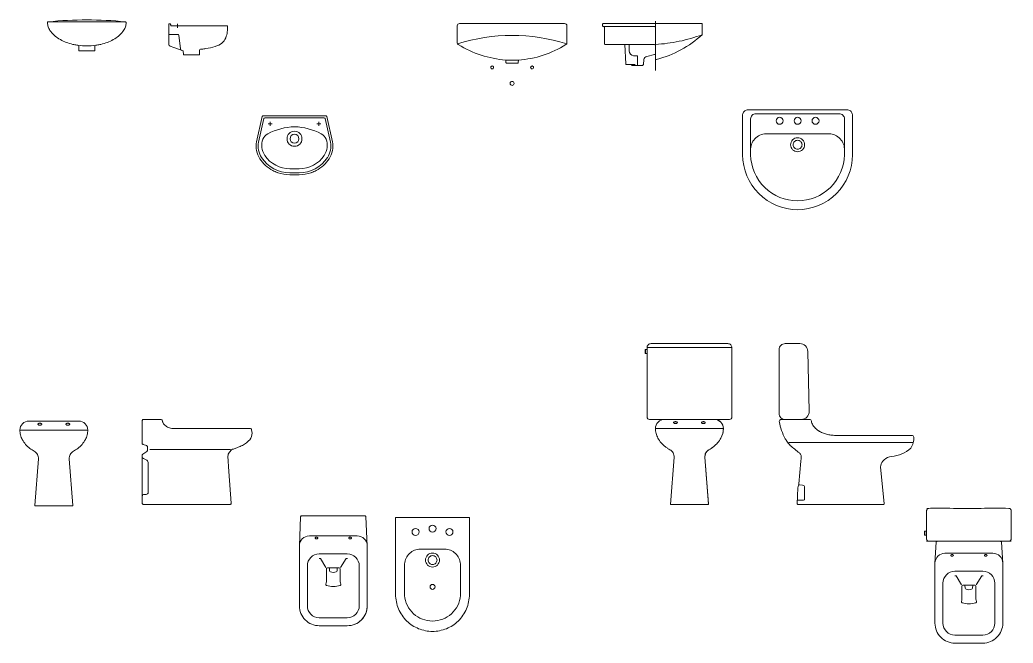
# Model space of a CAD drawing. Header units: centimetres. Extents: x -2385 to -1239, y 2078 to 3034.
# Drawn here: x -2380.3 to -2231.1, y 2425.2 to 2518.8 of the extents above; entities that cross this region are included whole.
import ezdxf

# ---------------------------------------------------------------- set-up
doc = ezdxf.new("R2010")
doc.units = ezdxf.units.CM
doc.header["$LTSCALE"] = 2.54
doc.layers.get('0').update_dxf_attribs({"lineweight": 18})

# ---------------------------------------------------------------- blocks, each defined once
blk = doc.blocks.new('B60S')
at = {"flags": 128}
for points in [[(-0.185, -0.475), (-0.185, -0.4751, 0.097106), (-0.1701, -0.547, 0.096583), (-0.129, -0.608, 0.096636), (-0.0695, -0.6464, 0.095626), (-0.0001, -0.66), (0, -0.66), (0.0001, -0.66, 0.095626), (0.0695, -0.6464, 0.096605), (0.129, -0.608, 0.096545), (0.1701, -0.547, 0.097106), (0.185, -0.4751), (0.185, -0.475), (0.185, -0.09), (0, -0.09), (-0.185, -0.09)], [(-0.1025, -0.162, -0.414214), (-0.085, -0.1445, -0.414214), (-0.0675, -0.162, -0.414214), (-0.085, -0.1795, -0.414214)], [(0, -0.1625, 0.414214), (0.0175, -0.145, 0.414214), (0, -0.1275, 0.414214), (-0.0175, -0.145, 0.414214), (0, -0.1625)], [(0.0675, -0.162, -0.414214), (0.085, -0.1445, -0.414214), (0.1025, -0.162, -0.414214), (0.085, -0.1795, -0.414214)], [(-0.14, -0.48, 0.187784), (-0.0949, -0.5712, 0.187896), (0, -0.608, 0.188049), (0.0949, -0.5712, 0.187922), (0.14, -0.48), (0.14, -0.329, 0.184267), (0.12, -0.275), (0.12, -0.275, 0.183514), (0.069, -0.248), (0, -0.248), (-0.069, -0.248, 0.183514), (-0.12, -0.275), (-0.12, -0.275, 0.184101), (-0.14, -0.329)], [(0, -0.338, 0.414214), (0.035, -0.303, 0.414214), (0, -0.268, 0.414214), (-0.035, -0.303, 0.414214), (0, -0.338)], [(0, -0.2805, 0.414214), (-0.0225, -0.303, 0.414214), (0, -0.3255, 0.414214), (0.0225, -0.303, 0.414214), (0, -0.2805)], [(0, -0.4245, 0.414214), (-0.0125, -0.437, 0.414214), (0, -0.4495, 0.414214), (0.0125, -0.437, 0.414214), (0, -0.4245)]]:
    blk.add_lwpolyline(points, format="xyb", close=True, dxfattribs=at)
blk = doc.blocks.new('CALVF')
blk.add_line((-0.1934, 0.85), (0.1937, 0.85))
at = {"flags": 128}
blk.add_lwpolyline([(-0.0792, 0.7399, -0.03746), (-0.1105, 0.7503, -0.037443), (-0.1398, 0.7653, -0.053242), (-0.1644, 0.7841, -0.053231), (-0.1845, 0.8077, -0.066881), (-0.1935, 0.8256, -0.066852), (-0.1974, 0.8452, -0.196399), (-0.1962, 0.8488, -0.196349), (-0.1928, 0.8505, -0.024697), (0, 0.86, -0.024697), (0.1928, 0.8505, -0.196346), (0.1962, 0.8488, -0.196382), (0.1974, 0.8452, -0.066858), (0.1935, 0.8256, -0.066873), (0.1845, 0.8077, -0.053232), (0.1644, 0.7841, -0.053242), (0.1398, 0.7653, -0.037442), (0.1105, 0.7503, -0.03746), (0.0792, 0.7399), (0.0695, 0.7375, -0.030871), (0.0499, 0.7338), (0.0444, 0.7331, 0.378581), (0.04, 0.7281), (0.04, 0.707, -0.414214), (0.038, 0.705), (-0.038, 0.705, -0.414214), (-0.04, 0.707), (-0.04, 0.7281, 0.378581), (-0.0444, 0.7331), (-0.0499, 0.7338, -0.030871), (-0.0695, 0.7375), (-0.0792, 0.7399)], format="xyb", close=True, dxfattribs=at)
blk.add_arc((-0.0001, 1.0541), 0.324, 262.149, 277.8945)
blk = doc.blocks.new('CALVL')
for p, q in [((0.055, 0.84), (0.055, 0.86)), ((0.01, 0.8075), (0.0564, 0.8075)), ((0.0693, 0.7356), (0.0614, 0.8031))]:
    blk.add_line(p, q)
at = {"flags": 128}
blk.add_lwpolyline([(0.01, 0.856, -0.199039), (0.0112, 0.8588, -0.199007), (0.014, 0.86), (0.016, 0.86, -0.199039), (0.0188, 0.8588, -0.199007), (0.02, 0.856), (0.02, 0.855, 0.199007), (0.0215, 0.8515, 0.198995), (0.025, 0.85), (0.122, 0.85), (0.3031, 0.85, -0.399372), (0.3051, 0.8481), (0.3053, 0.8443, -0.037573), (0.305, 0.8329), (0.3044, 0.8272, -0.048996), (0.2986, 0.798, -0.116863), (0.2818, 0.7692, -0.116861), (0.2538, 0.751, -0.033579), (0.2072, 0.7383), (0.1968, 0.7361, -0.029685), (0.1756, 0.7332), (0.1696, 0.7327, 0.390819), (0.165, 0.7277), (0.165, 0.707, -0.414214), (0.163, 0.705), (0.122, 0.705), (0.0867, 0.705, -0.369605), (0.0847, 0.7067), (0.0818, 0.7253), (0.0362, 0.741), (0.0167, 0.7477, -0.320145), (0.01, 0.7571), (0.01, 0.85), (0.01, 0.856)], format="xyb", close=True, dxfattribs=at)
for centre, radius, start, end in [((0.0564, 0.8025), 0.00504, 6.8428, 90), ((0.0792, 0.7368), 0.00997, 186.9112, 251.198)]:
    blk.add_arc(centre, radius, start, end)
blk = doc.blocks.new('CALVS')
for p, q in [((-0.1534, -0.0239), (-0.1806, -0.1425)), ((0, -0.02), (-0.1485, -0.02)), ((0, -0.02), (-0.1485, -0.02)), ((-0.1225, -0.0407), (-0.1225, -0.0607)), ((0, -0.02), (0.1485, -0.02)), ((0, -0.02), (0.1485, -0.02)), ((0.1225, -0.0407), (0.1225, -0.0607)), ((0.1534, -0.0239), (0.1806, -0.1425)), ((-0.1125, -0.0507), (-0.1325, -0.0507)), ((0.1125, -0.0507), (0.1325, -0.0507)), ((0, -0.275), (-0.0225, -0.275)), ((0, -0.295), (-0.0225, -0.295)), ((0, -0.275), (0.0225, -0.275)), ((0, -0.295), (0.0225, -0.295))]:
    blk.add_line(p, q)
at = {"flags": 128}
for points in [[(0, -0.304999), (-0.023049, -0.304999), (-0.022548, -0.304997, -0.08492401), (-0.082818, -0.295062), (-0.082825, -0.29506, -0.00381545), (-0.085442, -0.294132), (-0.085459, -0.294126, -0.03465713), (-0.108385, -0.283953, -0.12387352), (-0.174042, -0.224793, -0.08982901), (-0.189832, -0.183969, -0.08983504), (-0.1903, -0.1402), (-0.1614, -0.0139, -0.17044964), (-0.159638, -0.011079, -0.17033998), (-0.1565, -0.009978), (0, -0.009978), (0.1565, -0.009978, -0.17031286), (0.159638, -0.011079, -0.17039676), (0.1614, -0.0139), (0.1903, -0.1402, -0.08983597), (0.189832, -0.183969, -0.08982951), (0.174042, -0.224793, -0.1238741), (0.108385, -0.283953, -0.03465707), (0.085459, -0.294126), (0.085442, -0.294132, -0.00381569), (0.082825, -0.29506), (0.082818, -0.295062, -0.08492314), (0.022548, -0.304997), (0.023049, -0.304999)], [(-0.0375, -0.125, -0.41421356), (0, -0.0875, -0.41421356), (0.0375, -0.125, -0.41421356), (0, -0.1625, -0.41421356)], [(-0.0225, -0.125, -0.41421356), (0, -0.1025, -0.41421356), (0.0225, -0.125, -0.41421356), (0, -0.1475, -0.41421356)]]:
    blk.add_lwpolyline(points, format="xyb", close=True, dxfattribs=at)
for centre, radius, start, end in [((-0.1485, -0.025), 0.005, 90, 167.350752), ((0.1485, -0.025), 0.005022, 12.652557, 90), ((0.0085, -0.374), 0.309117, 91.5757, 117.509993), ((-0.0085, -0.374), 0.309156, 62.490052, 88.424314), ((-0.0692, -0.1608), 0.112795, 170.353958, 211.364812), ((-0.0723, -0.1585), 0.091434, 159.78133, 212.855638), ((-0.1112, -0.1442), 0.05005, 117.48662, 159.791678), ((0.1112, -0.1442), 0.049989, 20.247502, 62.460536), ((0.0723, -0.1585), 0.091424, 327.144278, 20.218861), ((0.0692, -0.1608), 0.112832, 328.592099, 9.645889), ((-0.0236, -0.1239), 0.171098, 213.847958, 270.334873), ((-0.0236, -0.1239), 0.151129, 213.858306, 270.341209), ((0.0236, -0.1239), 0.171103, 269.665137, 326.151954), ((0.0236, -0.1239), 0.151103, 269.658732, 326.1731)]:
    blk.add_arc(centre, radius, start, end)
blk = doc.blocks.new('L62F')
at = {"flags": 128}
for points in [[(0.275, -0.0955), (0.275, -0.012), (0.275, -0.0119, 0.198912), (0.2715, -0.0035, 0.198912), (0.2631, 0), (0.263, 0), (-0.263, 0), (-0.2631, 0, 0.198912), (-0.2715, -0.0035, 0.198912), (-0.275, -0.0119), (-0.275, -0.012), (-0.275, -0.0955, 0.127458), (-0.2735, -0.1011), (-0.2735, -0.1012, 0.121752), (-0.2694, -0.1056), (-0.2694, -0.1056, 0.05952), (-0.1553, -0.1584), (-0.1552, -0.1584, 0.058983), (-0.0319, -0.183), (-0.0307, -0.1958, 0.175452), (-0.0298, -0.1977), (-0.0298, -0.1977), (-0.0297, -0.1978, 0.183686), (-0.0278, -0.1985), (0.0277, -0.1985, 0.183686), (0.0298, -0.1977), (0.0298, -0.1977), (0.0298, -0.1977, 0.175452), (0.0307, -0.1958), (0.0319, -0.183, 0.063255), (0.1555, -0.1593), (0.1556, -0.1593, 0.062793), (0.2694, -0.1056), (0.2694, -0.1056, 0.121752), (0.2735, -0.1012), (0.2735, -0.1011, 0.127458), (0.275, -0.0955, 0.127458)], [(-0.0319, -0.183, 0.015704), (-0.0001, -0.184), (0, -0.184, 0.015606), (0.0318, -0.183), (0.0319, -0.183)]]:
    blk.add_lwpolyline(points, format="xyb", dxfattribs=at)
for points in [[(-0.1073, -0.22, -0.414214), (-0.1001, -0.2127, -0.414214), (-0.0928, -0.22, -0.414214), (-0.1001, -0.2272, -0.414214)], [(0.0927, -0.22, -0.414214), (0.0999, -0.2127, -0.414214), (0.1072, -0.22, -0.414214), (0.0999, -0.2272, -0.414214)], [(-0.01, -0.3, -0.414214), (0, -0.29, -0.414214), (0.01, -0.3, -0.414214), (0, -0.31, -0.414214)]]:
    blk.add_lwpolyline(points, format="xyb", close=True, dxfattribs=at)
blk.add_arc((0, -0.9813), 0.9213, 72.7372, 107.2628)
blk = doc.blocks.new('L62L')
for p, q in [((0.2648, -0.019), (0.2648, 0.011)), ((0.1118, -0.105), (0.2608, -0.105)), ((0.1328, -0.137), (0.1328, -0.105)), ((0.175, -0.162), (0.155, -0.162)), ((0.175, -0.162), (0.175, -0.21)), ((0.2648, -0.1756), (0.2648, -0.2356)), ((0.1428, -0.206), (0.1628, -0.206))]:
    blk.add_line(p, q)
at = {"flags": 128}
blk.add_lwpolyline([(0.4998, -0.056), (0.4998, -0.005, 0.198912), (0.4983, -0.0014), (0.4983, -0.0014, 0.198912), (0.4949, 0), (0.4948, 0), (0.0048, 0), (0.0047, 0, 0.198912), (0.0013, -0.0014), (0.0013, -0.0014, 0.198912), (-0.0002, -0.005), (-0.0002, -0.01), (-0.0002, -0.01, 0.207886), (0.0013, -0.0135, 0.207886), (0.0048, -0.015), (0.0048, -0.015), (0.0049, -0.015, -0.198912), (0.0083, -0.0164), (0.0083, -0.0164, -0.198912), (0.0098, -0.02), (0.0098, -0.102), (0.0098, -0.102, 0.084783), (0.0109, -0.1038, 0.109592), (0.0128, -0.105), (0.0128, -0.105), (0.1118, -0.105), (0.1168, -0.202, 0.198912), (0.1179, -0.2047), (0.118, -0.2048), (0.118, -0.2048, 0.171535), (0.1208, -0.206), (0.1428, -0.206, -0.148069), (0.1454, -0.2074), (0.1454, -0.2074), (0.1454, -0.2074, -0.148069), (0.1468, -0.21), (0.2008, -0.21, 0.148069), (0.2034, -0.2086), (0.2034, -0.2086), (0.2034, -0.2086, 0.148069), (0.2048, -0.206), (0.207, -0.1811, -0.162278), (0.2118, -0.1709, -0.151399), (0.2215, -0.1653), (0.2216, -0.1653), (0.2604, -0.1557), (0.2604, -0.1557, -0.259638), (0.2629, -0.1551, -0.268591), (0.2648, -0.157), (0.2648, -0.1756, 0.229535), (0.2667, -0.1795), (0.2667, -0.1795), (0.2667, -0.1795, 0.225846), (0.2711, -0.1804, 0.057713), (0.3927, -0.1315, 0.057916), (0.4997, -0.0561), (0.4998, -0.056)], format="xyb", close=True, dxfattribs=at)
for points in [[(0.2648, -0.157), (0.2648, -0.019), (0.2648, -0.0189, 0.166782), (0.2635, -0.0163), (0.2635, -0.0163, 0.193987), (0.2608, -0.015), (0.0068, -0.015)], [(0.2648, -0.1049, 0.037211), (0.384, -0.0892), (0.3841, -0.0892, 0.037141), (0.4998, -0.056, 0.037141)]]:
    blk.add_lwpolyline(points, format="xyb", dxfattribs=at)
for centre, radius, start, end in [((0.1595, -0.1356), 0.0267, 183.0015, 260.3255), ((0.2606, -0.1092), 0.0042, 2.7263, 87.2737)]:
    blk.add_arc(centre, radius, start, end)
blk = doc.blocks.new('L62S')
at = {"flags": 128}
for points in [[(0.275, -0.2264), (0.275, -0.0238), (0.275, -0.0238, 0.159466), (0.2677, -0.0082, 0.161559), (0.2526, 0), (0.2525, 0), (0, 0), (-0.2525, 0), (-0.2526, 0, 0.161559), (-0.2677, -0.0082, 0.159466), (-0.275, -0.0238), (-0.275, -0.0238), (-0.275, -0.2264)], [(-0.235, -0.195), (-0.235, -0.045, -0.20408), (-0.2274, -0.0271), (-0.2273, -0.027), (-0.2272, -0.027, -0.203556), (-0.209, -0.02), (0, -0.02), (0.209, -0.02, -0.203556), (0.2272, -0.027), (0.2273, -0.027), (0.2274, -0.0271, -0.20408), (0.235, -0.045), (0.235, -0.195)], [(0, -0.456, 0.195837), (0.1645, -0.3884, 0.195519), (0.235, -0.225), (0.235, -0.195), (0.235, -0.1949, 0.202456), (0.2084, -0.1395), (0.2084, -0.1395, 0.202669), (0.15, -0.12), (0, -0.12), (-0.15, -0.12, 0.202669), (-0.2084, -0.1395), (-0.2084, -0.1395, 0.202456), (-0.235, -0.1949), (-0.235, -0.195), (-0.235, -0.225, 0.195963), (-0.1646, -0.3884, 0.195885), (0, -0.456, 0.195885)], [(-0.275, -0.225, 0.199488), (-0.1947, -0.4197, 0.199382), (0, -0.5, 0.199488), (0.1947, -0.4197, 0.199382), (0.275, -0.225, 0.199382)]]:
    blk.add_lwpolyline(points, format="xyb", dxfattribs=at)
for points in [[(-0.1075, -0.055, -0.414214), (-0.09, -0.0375, -0.414214), (-0.0725, -0.055, -0.414214), (-0.09, -0.0725, -0.414214)], [(0, -0.0375, 0.414214), (-0.0175, -0.055, 0.414214), (0, -0.0725, 0.414214), (0.0175, -0.055, 0.414214), (0, -0.0375)], [(0.0725, -0.055, -0.414214), (0.09, -0.0375, -0.414214), (0.1075, -0.055, -0.414214), (0.09, -0.0725, -0.414214)], [(0, -0.14, 0.414214), (-0.035, -0.175, 0.414214), (0, -0.21, 0.414214), (0.035, -0.175, 0.414214), (0, -0.14)], [(0, -0.1525, 0.414214), (-0.0225, -0.175, 0.414214), (0, -0.1975, 0.414214), (0.0225, -0.175, 0.414214), (0, -0.1525)]]:
    blk.add_lwpolyline(points, format="xyb", close=True, dxfattribs=at)
blk = doc.blocks.new('TIVBVF')
for q in [(-0.17, 0.38), (0.17, 0.38)]:
    blk.add_line((0, 0.38), q)
at = {"flags": 128}
for points in [[(-0.0929, 0, -0.205548), (-0.0943, 0.0007, -0.20567), (-0.0948, 0.0022), (-0.0773, 0.2355, 0.144144), (-0.082, 0.2576, 0.144154), (-0.098, 0.2736, -0.018967), (-0.1093, 0.2804, -0.018952), (-0.1202, 0.288, -0.052778), (-0.1413, 0.3081, -0.052769), (-0.1579, 0.3321, -0.062136), (-0.1669, 0.3553, -0.062155), (-0.17, 0.38, -0.198916), (-0.1568, 0.4118, -0.198909), (-0.125, 0.425), (0, 0.425), (0.125, 0.425, -0.198916), (0.1568, 0.4118, -0.198909), (0.17, 0.38, -0.062157), (0.1669, 0.3553, -0.062138), (0.1579, 0.3321, -0.052772), (0.1413, 0.3081, -0.052779), (0.1202, 0.288, -0.018954), (0.1093, 0.2804, -0.018963), (0.098, 0.2736, 0.144161), (0.082, 0.2576, 0.144138), (0.0773, 0.2355), (0.0948, 0.0022, -0.205698), (0.0943, 0.0007, -0.205607), (0.0929, 0), (0, 0)], [(-0.0605, 0.4093, -0.061321), (-0.0606, 0.4085), (-0.0606, 0.4085), (-0.0606, 0.4084, -0.10157), (-0.0611, 0.4077, -0.09902), (-0.0621, 0.4067, -0.038918), (-0.0632, 0.406), (-0.0633, 0.4059), (-0.0647, 0.4053, -0.00833), (-0.0661, 0.4049), (-0.0662, 0.4049, -0.029759), (-0.068, 0.4046), (-0.0681, 0.4046, -0.027671), (-0.0699, 0.4045), (-0.07, 0.4045), (-0.0701, 0.4045, -0.027671), (-0.0719, 0.4046, -0.024437), (-0.0739, 0.4049), (-0.0739, 0.4049), (-0.0753, 0.4053), (-0.0767, 0.4059), (-0.0768, 0.406, -0.038918), (-0.0779, 0.4067, -0.09902), (-0.0789, 0.4077, -0.10157), (-0.0794, 0.4084), (-0.0794, 0.4085), (-0.0794, 0.4085, -0.061321), (-0.0795, 0.4093), (-0.0795, 0.4094, -0.061321), (-0.0794, 0.4102, -0.044994), (-0.0789, 0.411), (-0.0789, 0.411, -0.050372), (-0.078, 0.4119), (-0.0779, 0.412, -0.067565), (-0.0768, 0.4127), (-0.0767, 0.4127), (-0.0766, 0.4127, -0.060284), (-0.0753, 0.4133), (-0.0752, 0.4133, -0.065844), (-0.0739, 0.4137), (-0.0739, 0.4137, -0.024437), (-0.0719, 0.414, -0.027671), (-0.0701, 0.4141), (-0.07, 0.4141), (-0.0699, 0.4141, -0.027671), (-0.0681, 0.414), (-0.068, 0.414, -0.029759), (-0.0662, 0.4137), (-0.0662, 0.4137, -0.070249), (-0.0647, 0.4133, -0.060284), (-0.0634, 0.4127), (-0.0633, 0.4127), (-0.0632, 0.4127, -0.067565), (-0.0621, 0.412), (-0.062, 0.4119, -0.050372), (-0.0611, 0.411), (-0.0611, 0.411, -0.044994), (-0.0606, 0.4102, -0.061321), (-0.0605, 0.4094), (-0.0605, 0.4093)], [(0.0605, 0.4093, 0.061321), (0.0606, 0.4085), (0.0606, 0.4085), (0.0606, 0.4084, 0.10157), (0.0611, 0.4077, 0.09902), (0.0621, 0.4067, 0.038918), (0.0632, 0.406), (0.0633, 0.4059), (0.0647, 0.4053, 0.00833), (0.0661, 0.4049), (0.0662, 0.4049, 0.029759), (0.068, 0.4046), (0.0681, 0.4046, 0.027671), (0.0699, 0.4045), (0.07, 0.4045), (0.0701, 0.4045, 0.027671), (0.0719, 0.4046, 0.024437), (0.0739, 0.4049), (0.0739, 0.4049), (0.0753, 0.4053), (0.0767, 0.4059), (0.0768, 0.406, 0.038918), (0.0779, 0.4067, 0.09902), (0.0789, 0.4077, 0.10157), (0.0794, 0.4084), (0.0794, 0.4085), (0.0794, 0.4085, 0.061321), (0.0795, 0.4093), (0.0795, 0.4094, 0.061321), (0.0794, 0.4102, 0.044994), (0.0789, 0.411), (0.0789, 0.411, 0.050372), (0.078, 0.4119), (0.0779, 0.412, 0.067565), (0.0768, 0.4127), (0.0767, 0.4127), (0.0766, 0.4127, 0.060284), (0.0753, 0.4133), (0.0752, 0.4133, 0.065844), (0.0739, 0.4137), (0.0739, 0.4137, 0.024437), (0.0719, 0.414, 0.027671), (0.0701, 0.4141), (0.07, 0.4141), (0.0699, 0.4141, 0.027671), (0.0681, 0.414), (0.068, 0.414, 0.029759), (0.0662, 0.4137), (0.0662, 0.4137, 0.070249), (0.0647, 0.4133, 0.060284), (0.0634, 0.4127), (0.0633, 0.4127), (0.0632, 0.4127, 0.067565), (0.0621, 0.412), (0.062, 0.4119, 0.050372), (0.0611, 0.411), (0.0611, 0.411, 0.044994), (0.0606, 0.4102, 0.061321), (0.0605, 0.4094), (0.0605, 0.4093)]]:
    blk.add_lwpolyline(points, format="xyb", close=True, dxfattribs=at)
blk = doc.blocks.new('TIVBVL')
for p, q in [((0.0876, 0.2746), (0.4921, 0.2746)), ((0.05, 0.04), (0.05, 0.2387)), ((0.0698, 0.2235), (0.0559, 0.2296)), ((0.0798, 0.06), (0.0798, 0.2102)), ((0.0698, 0.05), (0.06, 0.05))]:
    blk.add_line(p, q)
at = {"flags": 128}
blk.add_lwpolyline([(0.1427, 0.425041, -0.17464212), (0.147828, 0.423194, -0.17470788), (0.1506, 0.4185, 0.03916731), (0.152032, 0.413247, 0.03913996), (0.154265, 0.408281, 0.05287814), (0.160106, 0.399839, 0.05288527), (0.167587, 0.392811, 0.04266099), (0.176506, 0.387213, 0.04274207), (0.186247, 0.383213, 0.03812503), (0.197958, 0.380487, 0.0381525), (0.209947, 0.379571), (0.282, 0.379552), (0.590053, 0.37947, -0.16767937), (0.594944, 0.377783, -0.16765587), (0.597753, 0.373439, -0.15942214), (0.597041, 0.339052, -0.15940675), (0.576141, 0.311735, -0.03812424), (0.556641, 0.298194, -0.03813926), (0.535312, 0.287771, -0.00559308), (0.518976, 0.281452, -0.00561687), (0.5025, 0.2755, 0.12311804), (0.486219, 0.261031, 0.12308525), (0.478661, 0.240604), (0.483876, 0.165), (0.494891, 0.005299, -0.20661974), (0.49354, 0.001572, -0.20670763), (0.4899, 0), (0.282, 0), (0.055, 0, -0.19899507), (0.051465, 0.001465, -0.19900713), (0.05, 0.005), (0.050023, 0.165), (0.050034, 0.2468, -0.14262452), (0.050811, 0.249468, -0.14255141), (0.0529, 0.2513), (0.072676, 0.2644, 0.14496414), (0.074805, 0.266217, 0.14498446), (0.0756, 0.2689), (0.0756, 0.2791), (0.0756, 0.2893, 0.17288353), (0.074473, 0.292462, 0.172964), (0.0716, 0.294199), (0.054, 0.299901, -0.172964), (0.051127, 0.301638, -0.17288353), (0.05, 0.3048), (0.05, 0.371), (0.05, 0.42, -0.1988696), (0.051465, 0.423536, -0.19888163), (0.055, 0.425), (0.115, 0.425028)], format="xyb", close=True, dxfattribs=at)
for centre, radius, start, end in [((0.06, 0.2387), 0.01, 180, 245.744249), ((0.0613, 0.2067), 0.018828, 10.713123, 63.162765), ((0.06, 0.04), 0.01, 90, 180), ((0.0698, 0.06), 0.01, 270, 0)]:
    blk.add_arc(centre, radius, start, end)
blk = doc.blocks.new('TIVCDVF')
for p, q in [((-0.2225, 0.758), (-0.2225, 0.774)), ((-0.2205, 0.776), (-0.2205, 0.756)), ((-0.2205, 0.776), (-0.2125, 0.776)), ((-0.2205, 0.756), (-0.2125, 0.756)), ((-0.2125, 0.785), (0.2125, 0.785)), ((-0.17, 0.38), (0.17, 0.38)), ((0.0948, 0.0022), (0.0773, 0.2355))]:
    blk.add_line(p, q)
at = {"flags": 128}
for points in [[(-0.2125, 0.785, -0.414214), (-0.1925, 0.805), (0.1925, 0.805, -0.414214), (0.2125, 0.785), (0.2125, 0.437, -0.414214), (0.2005, 0.425), (-0.2005, 0.425, -0.414214), (-0.2125, 0.437)], [(-0.0773, 0.2355, 0.144144), (-0.082, 0.2576, 0.144154), (-0.098, 0.2736, -0.019032), (-0.1094, 0.2804, -0.019122), (-0.1203, 0.2881, -0.052652), (-0.1414, 0.3081, -0.052639), (-0.1579, 0.3321, -0.062136), (-0.1669, 0.3553, -0.062155), (-0.17, 0.38, -0.19891), (-0.1569, 0.4118, -0.198922), (-0.125, 0.425), (0, 0.425), (0.125, 0.425, -0.198902), (0.1569, 0.4118, -0.198914), (0.17, 0.38, -0.062157), (0.1669, 0.3553, -0.062138), (0.1579, 0.3321, -0.052643), (0.1414, 0.3081, -0.05265), (0.1203, 0.2881, -0.019118), (0.1094, 0.2804, -0.019032), (0.098, 0.2736, 0.144161), (0.082, 0.2576, 0.144138), (0.0773, 0.2355), (0.095, 0), (0, 0), (-0.095, 0), (-0.0773, 0.2355)], [(-0.0605, 0.4093, -0.061321), (-0.0606, 0.4085), (-0.0606, 0.4085), (-0.0606, 0.4084, -0.10157), (-0.0611, 0.4077, -0.09902), (-0.0621, 0.4067, -0.038918), (-0.0632, 0.406), (-0.0633, 0.4059), (-0.0647, 0.4053, -0.00833), (-0.0661, 0.4049), (-0.0662, 0.4049, -0.029759), (-0.068, 0.4046), (-0.0681, 0.4046, -0.027671), (-0.0699, 0.4045), (-0.07, 0.4045), (-0.0701, 0.4045, -0.027671), (-0.0719, 0.4046, -0.024437), (-0.0739, 0.4049), (-0.0739, 0.4049), (-0.0753, 0.4053), (-0.0767, 0.4059), (-0.0768, 0.406, -0.038918), (-0.0779, 0.4067, -0.09902), (-0.0789, 0.4077, -0.10157), (-0.0794, 0.4084), (-0.0794, 0.4085), (-0.0794, 0.4085, -0.061321), (-0.0795, 0.4093), (-0.0795, 0.4094, -0.061321), (-0.0794, 0.4102, -0.044994), (-0.0789, 0.411), (-0.0789, 0.411, -0.050372), (-0.078, 0.4119), (-0.0779, 0.412, -0.067565), (-0.0768, 0.4127), (-0.0767, 0.4127), (-0.0766, 0.4127, -0.060284), (-0.0753, 0.4133), (-0.0752, 0.4133, -0.065844), (-0.0739, 0.4137), (-0.0739, 0.4137, -0.024437), (-0.0719, 0.414, -0.027671), (-0.0701, 0.4141), (-0.07, 0.4141), (-0.0699, 0.4141, -0.027671), (-0.0681, 0.414), (-0.068, 0.414, -0.029759), (-0.0662, 0.4137), (-0.0662, 0.4137, -0.070249), (-0.0647, 0.4133, -0.060284), (-0.0634, 0.4127), (-0.0633, 0.4127), (-0.0632, 0.4127, -0.067565), (-0.0621, 0.412), (-0.062, 0.4119, -0.050372), (-0.0611, 0.411), (-0.0611, 0.411, -0.044994), (-0.0606, 0.4102, -0.061321), (-0.0605, 0.4094), (-0.0605, 0.4093)], [(0.0605, 0.4093, 0.061321), (0.0606, 0.4085), (0.0606, 0.4085), (0.0606, 0.4084, 0.10157), (0.0611, 0.4077, 0.09902), (0.0621, 0.4067, 0.038918), (0.0632, 0.406), (0.0633, 0.4059), (0.0647, 0.4053), (0.0661, 0.4049), (0.0661, 0.4049, 0.024437), (0.0681, 0.4046, 0.027671), (0.0699, 0.4045), (0.07, 0.4045), (0.0701, 0.4045, 0.027671), (0.0719, 0.4046), (0.072, 0.4046, 0.029759), (0.0738, 0.4049), (0.0739, 0.4049, 0.00833), (0.0753, 0.4053), (0.0767, 0.4059), (0.0768, 0.406, 0.038918), (0.0779, 0.4067, 0.09902), (0.0789, 0.4077, 0.10157), (0.0794, 0.4084), (0.0794, 0.4085), (0.0794, 0.4085, 0.061321), (0.0795, 0.4093), (0.0795, 0.4094, 0.061321), (0.0794, 0.4102, 0.044994), (0.0789, 0.411), (0.0789, 0.411, 0.050372), (0.078, 0.4119), (0.0779, 0.412, 0.067565), (0.0768, 0.4127), (0.0767, 0.4127), (0.0766, 0.4127, 0.060284), (0.0753, 0.4133, 0.070249), (0.0738, 0.4137), (0.0738, 0.4137, 0.029759), (0.072, 0.414), (0.0719, 0.414, 0.027671), (0.0701, 0.4141), (0.07, 0.4141), (0.0699, 0.4141, 0.027671), (0.0681, 0.414, 0.024437), (0.0661, 0.4137), (0.0661, 0.4137, 0.065844), (0.0648, 0.4133), (0.0647, 0.4133, 0.060284), (0.0634, 0.4127), (0.0633, 0.4127), (0.0632, 0.4127, 0.067565), (0.0621, 0.412), (0.062, 0.4119, 0.050372), (0.0611, 0.411), (0.0611, 0.411, 0.044994), (0.0606, 0.4102, 0.061321), (0.0605, 0.4094), (0.0605, 0.4093)]]:
    blk.add_lwpolyline(points, format="xyb", close=True, dxfattribs=at)
for centre, radius, start, end in [((-0.2205, 0.774), 0.002, 90, 180), ((-0.2205, 0.758), 0.002, 180, 270), ((0.125, 0.38), 0.045, 0, 90), ((0.0695, 0.38), 0.1005, 331.5487, 0), ((0.036, 0.3981), 0.1385, 307.4324, 331.5844), ((0.1171, 0.2385), 0.04, 118.679, 184.3003), ((0.0142, 0.4267), 0.1745, 298.6655, 307.4086), ((0.0928, 0.002), 0.002, 270, 2.866)]:
    blk.add_arc(centre, radius, start, end)
blk = doc.blocks.new('TIVCDVL')
for p, q in [((0.6789, 0.3098), (0.0578, 0.31)), ((0.127, 0.0953), (0.1124, 0.0972)), ((0.1374, 0.0257), (0.1374, 0.0854)), ((0.1324, 0.0207), (0.1013, 0.0207))]:
    blk.add_line(p, q)
at = {"flags": 128}
for points in [[(0.04, 0.805, 0.414214), (0.01, 0.775), (0.01, 0.455, 0.414214), (0.04, 0.425), (0.1203, 0.425, 0.420866), (0.1603, 0.4659), (0.1535, 0.7659, 0.407592), (0.1135, 0.805)], [(0.1024, 0, -0.184947), (0.1012, 0.0007), (0.1012, 0.0007, -0.184739), (0.1008, 0.0021), (0.1037, 0.0827), (0.1083, 0.1034), (0.1191, 0.216), (0.1204, 0.2291, 0.114415), (0.1193, 0.2444, 0.114444), (0.1116, 0.2576, -0.011036), (0.0881, 0.2759, -0.011033), (0.0653, 0.2952, -0.021686), (0.0521, 0.3112, -0.012806), (0.045, 0.321), (0.045, 0.321, -0.009226), (0.0403, 0.3282, -0.039799), (0.0218, 0.3702, -0.039798), (0.0101, 0.4147, -0.202797), (0.0129, 0.422, -0.202835), (0.0201, 0.425), (0.097, 0.425), (0.1612, 0.425, -0.178413), (0.1677, 0.4226, -0.178486), (0.1711, 0.4166, 0.054136), (0.1739, 0.406, 0.054109), (0.179, 0.3962, 0.053533), (0.1919, 0.3806, 0.04792), (0.206, 0.3693, 0.005979), (0.2078, 0.3682, 0.038125), (0.2267, 0.3583, 0.038116), (0.2469, 0.3514, 0.02836), (0.2695, 0.3469, 0.028321), (0.2924, 0.345), (0.354, 0.345), (0.6752, 0.345, -0.175614), (0.6812, 0.3426, -0.175741), (0.6843, 0.3369, -0.089602), (0.6817, 0.308, -0.089592), (0.6692, 0.2818, -0.083615), (0.6248, 0.2526, -0.08362), (0.5732, 0.2395, 0.174237), (0.536, 0.2234, 0.041701), (0.5293, 0.216, 0.131646), (0.5176, 0.1873), (0.5359, 0.0022, -0.211736), (0.5354, 0.0007, -0.211887), (0.5339, 0), (0.354, 0), (0.1024, 0)]]:
    blk.add_lwpolyline(points, format="xyb", close=True, dxfattribs=at)
for centre, radius, start, end in [((0.1131, 0.1021), 0.00501, 153.9465, 262.036), ((0.1274, 0.0854), 0.01, 0, 92.2924), ((0.1324, 0.0257), 0.005, 270, 0)]:
    blk.add_arc(centre, radius, start, end)
blk = doc.blocks.new('TIVCDVS')
for p, q in [((-0.2225, -0.1416), (-0.2225, -0.1256)), ((-0.2125, -0.1236), (-0.2205, -0.1236)), ((-0.2205, -0.1236), (-0.2205, -0.1436)), ((-0.2125, -0.1436), (-0.2205, -0.1436)), ((0, -0.235), (-0.12, -0.235)), ((0, -0.235), (0.12, -0.235)), ((0, -0.325), (-0.07, -0.325)), ((0, -0.325), (0.07, -0.325)), ((-0.13, -0.385), (-0.13, -0.585)), ((-0.0644, -0.3488), (-0.0713, -0.3488)), ((-0.0368, -0.3927), (-0.0644, -0.3488)), ((0, -0.3946), (-0.0298, -0.3946)), ((-0.0186, -0.4096), (-0.0198, -0.3946)), ((0, -0.3946), (0.0298, -0.3946)), ((0.0186, -0.4096), (0.0198, -0.3946)), ((0.0367, -0.3927), (0.0644, -0.3488)), ((0.0644, -0.3488), (0.0713, -0.3488)), ((0.13, -0.385), (0.13, -0.585)), ((-0.0348, -0.4647), (-0.0348, -0.3996)), ((0.0348, -0.4647), (0.0348, -0.3996)), ((-0.07, -0.645), (0, -0.645)), ((0.07, -0.645), (0, -0.645))]:
    blk.add_line(p, q)
at = {"flags": 128}
for points in [[(-0.1636, -0.1798, -0.193738), (-0.1621, -0.1764, -0.193666), (-0.1586, -0.175), (0, -0.175), (0.1586, -0.175, -0.193757), (0.1621, -0.1764, -0.193836), (0.1636, -0.1798), (0.17, -0.285), (0.17, -0.585, -0.198906), (0.1407, -0.6557, -0.19891), (0.07, -0.685), (0, -0.685), (-0.07, -0.685, -0.198906), (-0.1407, -0.6557, -0.19891), (-0.17, -0.585), (-0.17, -0.285), (-0.1636, -0.1798)], [(-0.0908, -0.2457, -0.061321), (-0.0907, -0.2449), (-0.0907, -0.2449, -0.054722), (-0.0904, -0.2441), (-0.0904, -0.2441, 1), (-0.0898, -0.2433, -0.061321), (-0.0889, -0.2426), (-0.0889, -0.2426, -0.065844), (-0.088, -0.2421), (-0.088, -0.2421, -0.094094), (-0.0869, -0.2417), (-0.0869, -0.2417), (-0.0869, -0.2417, -0.03917), (-0.0857, -0.2414), (-0.0856, -0.2414, -0.035489), (-0.0844, -0.2413), (-0.0843, -0.2413, -0.041311), (-0.0831, -0.2414), (-0.083, -0.2414, -0.044994), (-0.0818, -0.2417, -0.085967), (-0.0809, -0.2421), (-0.0808, -0.2421, -0.04), (-0.0798, -0.2426), (-0.0798, -0.2426, -0.035489), (-0.079, -0.2433), (-0.079, -0.2433), (-0.079, -0.2433, -0.035489), (-0.0783, -0.2441), (-0.0783, -0.2441, -0.054722), (-0.078, -0.2449), (-0.078, -0.2449, -0.061321), (-0.0779, -0.2457, -0.061321), (-0.078, -0.2465), (-0.078, -0.2465), (-0.078, -0.2466, -0.085967), (-0.0783, -0.2472), (-0.0783, -0.2473, -0.097022), (-0.079, -0.248), (-0.079, -0.248, -0.035489), (-0.0798, -0.2487), (-0.0808, -0.2493), (-0.0808, -0.2493, -0.04581), (-0.0818, -0.2496, -0.044994), (-0.083, -0.2499), (-0.0831, -0.2499, -0.041311), (-0.0843, -0.25), (-0.0844, -0.25, -0.035489), (-0.0856, -0.2499), (-0.0857, -0.2499, -0.03917), (-0.0869, -0.2496), (-0.0869, -0.2496), (-0.087, -0.2496, -0.053892), (-0.088, -0.2493), (-0.0881, -0.2493, -0.025776), (-0.0889, -0.2487), (-0.0889, -0.2487, -0.061321), (-0.0898, -0.248, -0.061321), (-0.0903, -0.2473), (-0.0904, -0.2472, -0.085967), (-0.0907, -0.2466), (-0.0907, -0.2465), (-0.0907, -0.2465, -0.061321), (-0.0908, -0.2457)], [(0.0908, -0.2457, 0.061321), (0.0907, -0.2449), (0.0907, -0.2449, 0.054722), (0.0904, -0.2441), (0.0904, -0.2441, 0.035489), (0.0897, -0.2433), (0.0897, -0.2433, 0.097022), (0.089, -0.2426), (0.0889, -0.2426, 0.065844), (0.088, -0.2421), (0.088, -0.2421, 0.094094), (0.0869, -0.2417), (0.0869, -0.2417), (0.0869, -0.2417, 0.03917), (0.0857, -0.2414), (0.0856, -0.2414, 0.035489), (0.0844, -0.2413), (0.0843, -0.2413, 0.041311), (0.0831, -0.2414), (0.083, -0.2414, 0.044994), (0.0818, -0.2417), (0.0818, -0.2417, 0.094094), (0.0807, -0.2421), (0.0807, -0.2421, 0.065844), (0.0798, -0.2426), (0.0797, -0.2426, 0.097022), (0.079, -0.2433), (0.079, -0.2433, 0.035489), (0.0783, -0.2441), (0.0783, -0.2441, 0.054722), (0.078, -0.2449), (0.078, -0.2449, 0.061321), (0.0779, -0.2457, 0.061321), (0.078, -0.2465), (0.078, -0.2465), (0.078, -0.2466, 0.085967), (0.0783, -0.2472), (0.0783, -0.2473, 0.097022), (0.079, -0.248, 0.097022), (0.0797, -0.2487), (0.0798, -0.2487, 0.025776), (0.0806, -0.2493), (0.0807, -0.2493, 0.053892), (0.0817, -0.2496), (0.0818, -0.2496, 0.044994), (0.083, -0.2499), (0.0831, -0.2499, 0.041311), (0.0843, -0.25), (0.0844, -0.25, 0.035489), (0.0856, -0.2499), (0.0857, -0.2499, 0.03917), (0.0869, -0.2496), (0.0869, -0.2496), (0.087, -0.2496, 0.053892), (0.088, -0.2493), (0.0881, -0.2493, 0.025776), (0.0889, -0.2487), (0.089, -0.2487, 0.097022), (0.0897, -0.248, 0.097022), (0.0904, -0.2473), (0.0904, -0.2472, 0.085967), (0.0907, -0.2466), (0.0907, -0.2465), (0.0907, -0.2465, 0.061321), (0.0908, -0.2457)]]:
    blk.add_lwpolyline(points, format="xyb", close=True, dxfattribs=at)
for centre, radius, start, end in [((-0.2205, -0.1256), 0.002, 90, 180), ((-0.2205, -0.1416), 0.002, 180, 270), ((-0.12, -0.285), 0.05, 90, 180), ((0.12, -0.285), 0.05, 0, 90), ((-0.07, -0.385), 0.06, 90, 180), ((0.07, -0.385), 0.06, 0, 90), ((-0.0298, -0.3996), 0.005, 90, 180), ((0.0298, -0.3996), 0.005, 0, 90), ((-0.0119, -0.4087), 0.00676, 187.6507, 255.339), ((0.0045, -0.3632), 0.0551, 250.8082, 265.3141), ((-0.0045, -0.3632), 0.055, 274.6944, 289.1276), ((0.0119, -0.4087), 0.00672, 284.6568, 352.3534), ((-0.0329, -0.4783), 0.00498, 157.5572, 255.9635), ((-0.0695, -0.463), 0.0347, 337.2785, 357.1946), ((0.0018, -0.3728), 0.1161, 251.9865, 269.1116), ((-0.0019, -0.3728), 0.116, 270.9384, 288.0287), ((0.0328, -0.4783), 0.00507, 284.8586, 22.0113), ((0.0695, -0.463), 0.0347, 182.8048, 202.6575), ((-0.07, -0.585), 0.06, 180, 270), ((0.07, -0.585), 0.06, 270, 0)]:
    blk.add_arc(centre, radius, start, end)
blk.add_open_spline([(0.2005, -0.01), (0.2037, -0.01), (0.2093, -0.0142), (0.2125, -0.0214), (0.2125, -0.0256), (0.2125, -0.0925), (0.2125, -0.1594), (0.2125, -0.1636), (0.2093, -0.1708), (0.2037, -0.175), (0.2005, -0.175), (0, -0.175), (-0.2005, -0.175), (-0.2037, -0.175), (-0.2093, -0.1708), (-0.2125, -0.1636), (-0.2125, -0.1594), (-0.2125, -0.0925), (-0.2125, -0.0256), (-0.2125, -0.0214), (-0.2093, -0.0142), (-0.2037, -0.01), (-0.2005, -0.01), (0, -0.01), (0.2005, -0.01)], degree=2, knots=[0, 0, 0, 1, 2, 3, 3, 4, 4, 5, 6, 7, 7, 8, 8, 9, 10, 11, 11, 12, 12, 13, 14, 15, 15, 16, 16, 16])
blk = doc.blocks.new('TIVBACVS')
for p, q in [((0, -0.05), (0.1586, -0.05)), ((0.1636, -0.0548), (0.17, -0.2)), ((0, -0.15), (-0.12, -0.15)), ((0, -0.15), (0.12, -0.15)), ((0, -0.24), (-0.07, -0.24)), ((0, -0.24), (0.07, -0.24)), ((0.17, -0.2), (0.17, -0.5)), ((-0.0644, -0.2638), (-0.0713, -0.2638)), ((-0.0368, -0.3076), (-0.0644, -0.2638)), ((0.0367, -0.3076), (0.0644, -0.2638)), ((0.0644, -0.2638), (0.0713, -0.2638)), ((-0.13, -0.3), (-0.13, -0.5)), ((-0.0348, -0.3797), (-0.0348, -0.3146)), ((0, -0.3096), (-0.0298, -0.3096)), ((-0.0186, -0.3246), (-0.0198, -0.3096)), ((0, -0.3096), (0.0298, -0.3096)), ((0.0186, -0.3246), (0.0198, -0.3096)), ((0.0348, -0.3797), (0.0348, -0.3146)), ((0.13, -0.3), (0.13, -0.5)), ((-0.07, -0.56), (0, -0.56)), ((0.07, -0.56), (0, -0.56)), ((0.07, -0.6), (0, -0.6))]:
    blk.add_line(p, q)
at = {"flags": 128}
for points in [[(-0.1636, -0.0548, -0.193738), (-0.1621, -0.0514, -0.193666), (-0.1586, -0.05), (0, -0.05), (0.1586, -0.05, -0.193757), (0.1621, -0.0514, -0.193836), (0.1636, -0.0548), (0.17, -0.2), (0.17, -0.5, -0.198906), (0.1407, -0.5707, -0.19891), (0.07, -0.6), (0, -0.6), (-0.07, -0.6, -0.198906), (-0.1407, -0.5707, -0.19891), (-0.17, -0.5), (-0.17, -0.2), (-0.1636, -0.0548)], [(-0.0908, -0.1606, -0.061321), (-0.0907, -0.1598), (-0.0907, -0.1598), (-0.0907, -0.1597, -0.085967), (-0.0904, -0.1591), (-0.0903, -0.159, -0.061321), (-0.0898, -0.1583, -0.061321), (-0.0889, -0.1576), (-0.0889, -0.1576, -0.065844), (-0.088, -0.1571), (-0.088, -0.1571, -0.094094), (-0.0869, -0.1567), (-0.0869, -0.1567), (-0.0869, -0.1567, -0.03917), (-0.0857, -0.1564), (-0.0856, -0.1564, -0.035489), (-0.0844, -0.1563), (-0.0843, -0.1563, -0.041311), (-0.0831, -0.1564), (-0.083, -0.1564, -0.044994), (-0.0818, -0.1567, -0.085967), (-0.0809, -0.1571), (-0.0808, -0.1571, -0.04), (-0.0798, -0.1576), (-0.0798, -0.1576, -0.035489), (-0.079, -0.1583), (-0.079, -0.1583, -0.097022), (-0.0783, -0.159), (-0.0783, -0.1591, -0.085967), (-0.078, -0.1597), (-0.078, -0.1598), (-0.078, -0.1598, -0.061321), (-0.0779, -0.1606), (-0.0779, -0.1608, -0.080612), (-0.078, -0.1614, -0.054722), (-0.0783, -0.1622), (-0.0783, -0.1622, -0.035489), (-0.079, -0.163), (-0.079, -0.163), (-0.079, -0.163, -0.035489), (-0.0798, -0.1637), (-0.0798, -0.1637, -0.04), (-0.0808, -0.1642), (-0.0809, -0.1642, -0.085967), (-0.0818, -0.1646, -0.044994), (-0.083, -0.1649), (-0.0831, -0.1649, -0.041311), (-0.0843, -0.165), (-0.0844, -0.165, -0.035489), (-0.0856, -0.1649), (-0.0857, -0.1649, -0.03917), (-0.0869, -0.1646), (-0.0869, -0.1646), (-0.0869, -0.1646, -0.094094), (-0.088, -0.1642), (-0.088, -0.1642, -0.065844), (-0.0889, -0.1637), (-0.0889, -0.1637, -0.061321), (-0.0898, -0.163), (-0.0904, -0.1622), (-0.0904, -0.1622, -0.054722), (-0.0907, -0.1614, -0.080612), (-0.0908, -0.1608), (-0.0908, -0.1606)], [(0.0908, -0.1606, 0.061321), (0.0907, -0.1598), (0.0907, -0.1598), (0.0907, -0.1597, 0.085967), (0.0904, -0.1591), (0.0904, -0.159, 0.097022), (0.0897, -0.1583, 0.097022), (0.089, -0.1576), (0.0889, -0.1576, 0.065844), (0.088, -0.1571), (0.088, -0.1571, 0.094094), (0.0869, -0.1567), (0.0869, -0.1567), (0.0869, -0.1567, 0.03917), (0.0857, -0.1564), (0.0856, -0.1564, 0.035489), (0.0844, -0.1563), (0.0843, -0.1563, 0.041311), (0.0831, -0.1564), (0.083, -0.1564, 0.044994), (0.0818, -0.1567), (0.0818, -0.1567, 0.094094), (0.0807, -0.1571), (0.0807, -0.1571, 0.065844), (0.0798, -0.1576), (0.0797, -0.1576, 0.097022), (0.079, -0.1583, 0.097022), (0.0783, -0.159), (0.0783, -0.1591, 0.085967), (0.078, -0.1597), (0.078, -0.1598), (0.078, -0.1598, 0.061321), (0.0779, -0.1606), (0.0779, -0.1608, 0.080612), (0.078, -0.1614, 0.054722), (0.0783, -0.1622), (0.0783, -0.1622, 0.035489), (0.079, -0.163), (0.079, -0.163, 0.097022), (0.0797, -0.1637), (0.0798, -0.1637, 0.065844), (0.0807, -0.1642), (0.0807, -0.1642, 0.094094), (0.0818, -0.1646), (0.0818, -0.1646, 0.044994), (0.083, -0.1649), (0.0831, -0.1649, 0.041311), (0.0843, -0.165), (0.0844, -0.165, 0.035489), (0.0856, -0.1649), (0.0857, -0.1649, 0.03917), (0.0869, -0.1646), (0.0869, -0.1646), (0.0869, -0.1646, 0.094094), (0.088, -0.1642), (0.088, -0.1642, 0.065844), (0.0889, -0.1637), (0.089, -0.1637, 0.097022), (0.0897, -0.163), (0.0897, -0.163, 0.035489), (0.0904, -0.1622), (0.0904, -0.1622, 0.054722), (0.0907, -0.1614, 0.080612), (0.0908, -0.1608), (0.0908, -0.1606)]]:
    blk.add_lwpolyline(points, format="xyb", close=True, dxfattribs=at)
for centre, radius, start, end in [((0.1586, -0.055), 0.005, 2.2906, 90), ((-0.12, -0.2), 0.05, 90, 180), ((0.12, -0.2), 0.05, 0, 90), ((-0.07, -0.3), 0.06, 90, 180), ((0.07, -0.3), 0.06, 0, 90), ((-0.0298, -0.3146), 0.005, 90, 180), ((-0.0119, -0.3237), 0.00676, 187.6507, 255.339), ((0.0045, -0.2782), 0.0551, 250.8082, 265.3141), ((-0.0045, -0.2782), 0.055, 274.6944, 289.2259), ((0.0119, -0.3237), 0.00672, 284.6568, 352.3534), ((0.0298, -0.3146), 0.005, 0, 90), ((-0.0329, -0.3933), 0.00502, 156.5014, 256.2408), ((-0.0695, -0.378), 0.0347, 337.431, 357.1865), ((0.0328, -0.3933), 0.00497, 285.1541, 22.4394), ((0.0695, -0.378), 0.0347, 182.8048, 202.6575), ((0.0018, -0.2877), 0.1161, 251.9865, 269.1116), ((-0.0019, -0.2877), 0.1161, 270.9376, 288.0137), ((-0.07, -0.5), 0.06, 180, 270), ((0.07, -0.5), 0.1, 270, 0), ((0.07, -0.5), 0.06, 270, 0)]:
    blk.add_arc(centre, radius, start, end)

msp = doc.modelspace()

# ---------------------------------------------------------------- block references
at = {"xscale": 30, "yscale": 30, "zscale": 30}
for name, p in [('CALVF', (-2370.28, 2493.03)), ('CALVL', (-2358.28, 2492.43)), ('L62F', (-2306.37, 2518.29)), ('L62L', (-2292.78, 2518.29)), ('L62S', (-2263.47, 2505.32)), ('CALVS', (-2339.07, 2504.72)), ('TIVCDVF', (-2279.72, 2446.05)), ('TIVCDVL', (-2266.53, 2446.05)), ('TIVBVF', (-2375.24, 2445.81)), ('TIVBVL', (-2363.45, 2446.05)), ('TIVCDVS', (-2237.72, 2445.75)), ('TIVBACVS', (-2333.24, 2445.81)), ('B60S', (-2318.33, 2446.76))]:
    msp.add_blockref(name, p, dxfattribs=at)

doc.saveas('drawing.dxf')
